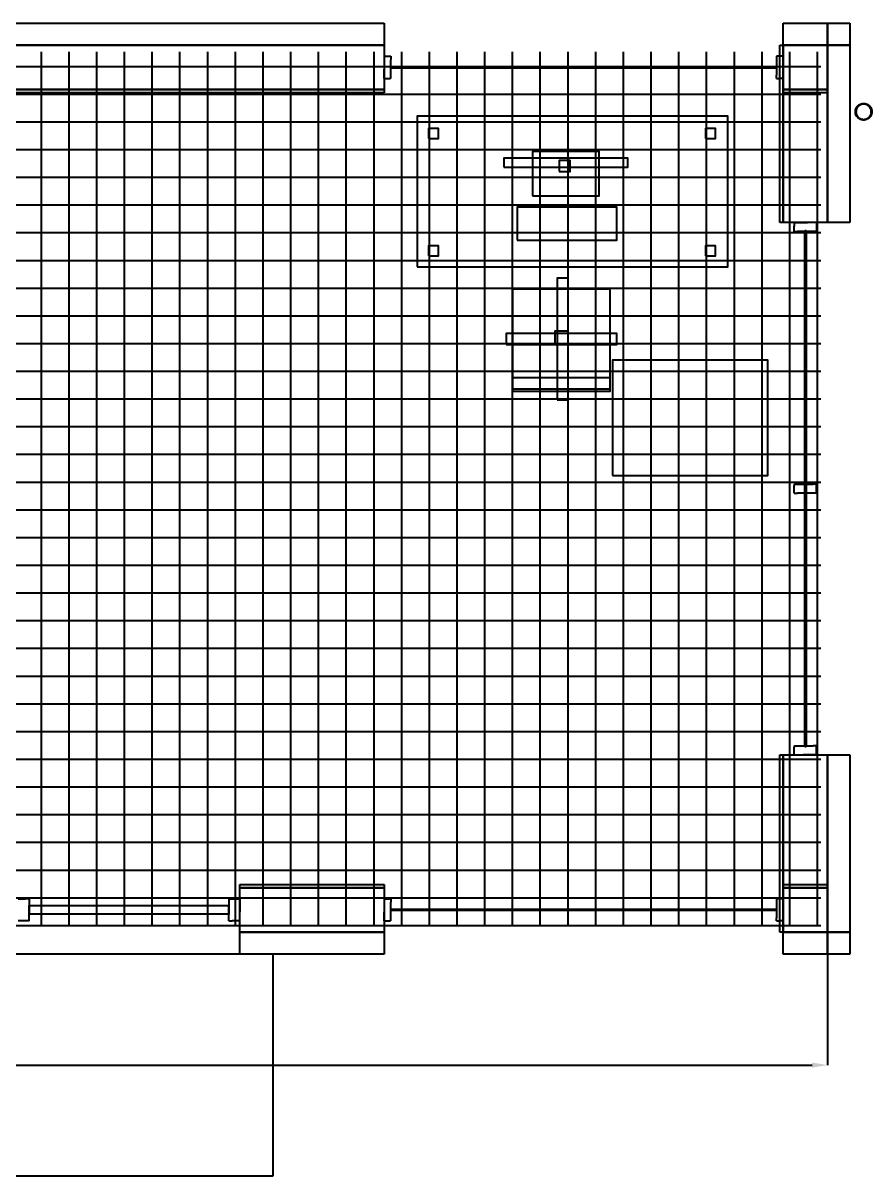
# Model space of a CAD drawing. Header units: millimetres. Extents: x -200 to 18900, y -1113 to 5614.
# Drawn here: x 15072 to 18900, y -1100 to 4100 of the extents above; entities that cross this region are included whole.
import ezdxf

# ---------------------------------------------------------------- set-up
doc = ezdxf.new("R2010")
doc.units = ezdxf.units.MM
for name, color, linetype in [('BUILDING', 8, 'Continuous'), ('DIM', 7, 'Continuous'), ('REBAR', 1, 'Continuous')]:
    doc.layers.add(name, color=color, linetype=linetype)
doc.styles.add('KOREAN', font='malgun.ttf')
doc.dimstyles.get("Standard").update_dxf_attribs({"dimtxt": 2.5, "dimasz": 2.5, "dimexe": 1.25, "dimexo": 0.625, "dimtad": 1, "dimcen": 2.5, "dimazin": 3, "dimtfac": 1, "dimtmove": 0, "dimatfit": 3})

# ---------------------------------------------------------------- blocks, each defined once
blk = doc.blocks.new('_CLOSEDFILLED')
at = {"color": 0, "linetype": 'BYBLOCK'}
blk.add_solid([(-1, 0.164), (0, 0), (-1, -0.164)], dxfattribs=at)
blk = doc.blocks.new('*D2')
for p, q in [((10500, 0), (10500, -600)), ((18700, 0), (18700, -600)), ((10570, -600), (18630, -600))]:
    blk.add_line(p, q)
at = {"layer": 'Defpoints'}
for p in [(10500, 0), (18700, 0), (10500, -600)]:
    blk.add_point(p, dxfattribs=at)
at = {"layer": 'DIM', "xscale": 70, "yscale": 70, "rotation": 180}
blk.add_blockref('_CLOSEDFILLED', (10500, -600), dxfattribs=at)
at = {"layer": 'DIM', "xscale": 70, "yscale": 70}
blk.add_blockref('_CLOSEDFILLED', (18700, -600), dxfattribs=at)
at = {"style": 'KOREAN'}
blk.add_text('8200', height=100, dxfattribs=at).set_placement((14480, -514.375))

msp = doc.modelspace()

# ---------------------------------------------------------------- linework, layer by layer
at = {"layer": 'BUILDING'}
for p, q in [((14150, 4100), (15386.364, 4100)), ((15386.364, 4100), (16700, 4100)), ((16700, 4100), (16700, 4051.515)), ((18500, 4100), (18596.97, 4100)), ((18500, 4048.485), (18500, 4100)), ((18596.97, 4100), (18700, 4100)), ((18700, 4100), (18700, 4051.515)), ((18700, 4100), (18748.485, 4100)), ((18700, 4048.485), (18700, 4100)), ((18748.485, 4100), (18800, 4100)), ((18800, 4100), (18800, 4051.515)), ((16700, 4051.515), (16700, 4000)), ((18500, 4000), (18500, 4048.485)), ((18700, 4051.515), (18700, 4000)), ((18700, 4000), (18700, 4048.485)), ((18800, 4051.515), (18800, 4000)), ((14150, 4000), (15404.098, 4000)), ((15463.636, 4000), (14150, 4000)), ((15404.098, 4000), (16700, 4000)), ((16700, 4000), (15463.636, 4000)), ((16700, 4000), (16700, 3901.639)), ((18485, 4000), (18492.263, 4000)), ((18485, 3587.354), (18485, 4000)), ((18492.263, 4000), (18500, 4000)), ((18500, 4000), (18598.361, 4000)), ((18500, 3898.361), (18500, 4000)), ((18500, 4000), (18598.361, 4000)), ((18500, 3593.443), (18500, 4000)), ((18603.03, 4000), (18500, 4000)), ((18500, 4000), (18500, 3612.646)), ((18598.361, 4000), (18700, 4000)), ((18598.361, 4000), (18700, 4000)), ((18700, 4000), (18603.03, 4000)), ((18700, 4000), (18700, 3901.639)), ((18700, 4000), (18700, 3606.557)), ((18700, 4000), (18748.485, 4000)), ((18700, 3587.879), (18700, 4000)), ((18751.515, 4000), (18700, 4000)), ((18748.485, 4000), (18800, 4000)), ((18800, 4000), (18751.515, 4000)), ((18800, 4000), (18800, 3612.121)), ((16700, 3950), (16725.714, 3950)), ((16700, 3950), (16700, 3890)), ((16700, 3901.639), (16700, 3800)), ((16725.714, 3950), (16730, 3950)), ((16730, 3950), (16730, 3935.294)), ((16730, 3850), (16730, 3935.294)), ((16735, 3903), (17418.532, 3903)), ((16735, 3899.371), (16735, 3903)), ((17418.532, 3903), (18465, 3903)), ((18465, 3903), (18465, 3900.629)), ((18465, 3900.629), (18465, 3897)), ((18487.755, 3950), (18470, 3950)), ((18470, 3950), (18470, 3864.706)), ((18500, 3950), (18487.755, 3950)), ((18500, 3950), (18500, 3910)), ((18500, 3850), (18500, 3910)), ((18700, 3901.639), (18700, 3800)), ((16700, 3850), (16700, 3890)), ((16700, 3850), (16725.714, 3850)), ((16730, 3850), (16725.714, 3850)), ((16735, 3897), (16735, 3899.371)), ((17781.469, 3897), (16735, 3897)), ((18465, 3897), (17781.469, 3897)), ((18470, 3850), (18470, 3864.706)), ((18470, 3850), (18487.755, 3850)), ((18500, 3850), (18487.755, 3850)), ((18500, 3800), (18500, 3898.361)), ((15445.902, 3800), (14150, 3800)), ((14150, 3800), (15384.692, 3800)), ((15384.692, 3800), (16700, 3800)), ((16700, 3800), (15445.902, 3800)), ((16700, 3800), (16700, 3792.737)), ((18601.639, 3800), (18500, 3800)), ((18500, 3800), (18596.839, 3800)), ((18500, 3792.263), (18500, 3800)), ((18596.839, 3800), (18700, 3800)), ((18700, 3800), (18601.639, 3800)), ((18700, 3800), (18700, 3792.737)), ((15465.308, 3785), (14150, 3785)), ((16700, 3785), (15465.308, 3785)), ((16700, 3792.737), (16700, 3785)), ((18500, 3785), (18500, 3792.263)), ((18603.161, 3785), (18500, 3785)), ((18700, 3785), (18603.161, 3785)), ((18700, 3792.737), (18700, 3785)), ((18825, 3700), (18825.156, 3702.373)), ((18825.165, 3697.479), (18825, 3700)), ((18825.156, 3702.373), (18825.321, 3704.895)), ((18825.321, 3695.105), (18825.165, 3697.479)), ((18825.321, 3704.895), (18825.785, 3707.227)), ((18825.814, 3692.627), (18825.321, 3695.105)), ((18825.785, 3707.227), (18826.278, 3709.706)), ((18826.278, 3690.294), (18825.814, 3692.627)), ((18826.278, 3709.706), (18827.042, 3711.958)), ((18827.042, 3711.958), (18827.854, 3714.351)), ((18827.854, 3714.351), (18828.906, 3716.484)), ((18828.152, 3702.32), (18828, 3700)), ((18828, 3700), (18828.143, 3697.817)), ((18828.143, 3697.817), (18828.295, 3695.497)), ((18828.295, 3704.503), (18828.152, 3702.32)), ((18828.749, 3706.783), (18828.295, 3704.503)), ((18828.295, 3695.497), (18828.722, 3693.351)), ((18828.722, 3693.351), (18829.176, 3691.071)), ((18829.176, 3708.929), (18828.749, 3706.783)), ((18828.906, 3716.484), (18830.024, 3718.75)), ((18829.923, 3711.131), (18829.176, 3708.929)), ((18830.626, 3713.202), (18829.923, 3711.131)), ((18830.024, 3718.75), (18831.345, 3720.728)), ((18831.655, 3715.288), (18830.626, 3713.202)), ((18831.345, 3720.728), (18832.749, 3722.829)), ((18832.623, 3717.25), (18831.655, 3715.288)), ((18833.914, 3719.183), (18832.623, 3717.25)), ((18832.749, 3722.829), (18834.317, 3724.617)), ((18835.13, 3721.002), (18833.914, 3719.183)), ((18834.317, 3724.617), (18835.983, 3726.516)), ((18836.663, 3722.75), (18835.13, 3721.002)), ((18835.983, 3726.516), (18837.771, 3728.085)), ((18838.105, 3724.395), (18836.663, 3722.75)), ((18837.771, 3728.085), (18839.671, 3729.751)), ((18839.853, 3725.928), (18838.105, 3724.395)), ((18839.671, 3729.751), (18841.649, 3731.072)), ((18841.497, 3727.371), (18839.853, 3725.928)), ((18843.431, 3728.662), (18841.497, 3727.371)), ((18841.649, 3731.072), (18843.75, 3732.476)), ((18845.25, 3729.878), (18843.431, 3728.662)), ((18843.75, 3732.476), (18845.883, 3733.528)), ((18847.335, 3730.906), (18845.25, 3729.878)), ((18845.883, 3733.528), (18848.149, 3734.645)), ((18849.298, 3731.874), (18847.335, 3730.906)), ((18848.149, 3734.645), (18850.402, 3735.41)), ((18851.499, 3732.621), (18849.298, 3731.874)), ((18850.402, 3735.41), (18852.795, 3736.222)), ((18853.571, 3733.325), (18851.499, 3732.621)), ((18852.795, 3736.222), (18855.127, 3736.686)), ((18855.851, 3733.778), (18853.571, 3733.325)), ((18855.127, 3736.686), (18857.605, 3737.179)), ((18857.997, 3734.205), (18855.851, 3733.778)), ((18857.605, 3737.179), (18859.978, 3737.335)), ((18860.317, 3734.357), (18857.997, 3734.205)), ((18859.978, 3737.335), (18862.5, 3737.5)), ((18862.5, 3734.5), (18860.317, 3734.357)), ((18862.5, 3737.5), (18864.873, 3737.344)), ((18864.82, 3734.348), (18862.5, 3734.5)), ((18867.003, 3734.205), (18864.82, 3734.348)), ((18864.873, 3737.344), (18867.394, 3737.179)), ((18869.284, 3733.751), (18867.003, 3734.205)), ((18867.394, 3737.179), (18869.727, 3736.715)), ((18871.429, 3733.325), (18869.284, 3733.751)), ((18869.727, 3736.715), (18872.206, 3736.222)), ((18873.631, 3732.577), (18871.429, 3733.325)), ((18872.206, 3736.222), (18874.458, 3735.458)), ((18875.703, 3731.874), (18873.631, 3732.577)), ((18874.458, 3735.458), (18876.851, 3734.645)), ((18877.788, 3730.846), (18875.703, 3731.874)), ((18876.851, 3734.645), (18878.984, 3733.594)), ((18879.75, 3729.878), (18877.788, 3730.846)), ((18878.984, 3733.594), (18881.25, 3732.476)), ((18881.683, 3728.586), (18879.75, 3729.878)), ((18881.25, 3732.476), (18883.228, 3731.155)), ((18883.502, 3727.371), (18881.683, 3728.586)), ((18883.228, 3731.155), (18885.328, 3729.751)), ((18885.25, 3725.838), (18883.502, 3727.371)), ((18886.895, 3724.395), (18885.25, 3725.838)), ((18885.328, 3729.751), (18887.116, 3728.183)), ((18888.428, 3722.647), (18886.895, 3724.395)), ((18887.116, 3728.183), (18889.016, 3726.516)), ((18889.871, 3721.002), (18888.428, 3722.647)), ((18889.016, 3726.516), (18890.585, 3724.728)), ((18891.162, 3719.069), (18889.871, 3721.002)), ((18890.585, 3724.728), (18892.251, 3722.829)), ((18892.378, 3717.25), (18891.162, 3719.069)), ((18892.251, 3722.829), (18893.572, 3720.851)), ((18893.406, 3715.165), (18892.378, 3717.25)), ((18894.374, 3713.202), (18893.406, 3715.165)), ((18893.572, 3720.851), (18894.976, 3718.75)), ((18895.121, 3711.001), (18894.374, 3713.202)), ((18894.976, 3718.75), (18896.028, 3716.617)), ((18895.824, 3708.929), (18895.121, 3711.001)), ((18896.278, 3706.649), (18895.824, 3708.929)), ((18895.824, 3691.071), (18896.251, 3693.217)), ((18896.028, 3716.617), (18897.145, 3714.351)), ((18896.251, 3693.217), (18896.705, 3695.497)), ((18896.705, 3704.503), (18896.278, 3706.649)), ((18896.857, 3702.183), (18896.705, 3704.503)), ((18896.705, 3695.497), (18896.848, 3697.68)), ((18896.848, 3697.68), (18897, 3700)), ((18897, 3700), (18896.857, 3702.183)), ((18897.145, 3714.351), (18897.91, 3712.099)), ((18897.91, 3712.099), (18898.723, 3709.706)), ((18898.723, 3709.706), (18899.186, 3707.373)), ((18899.215, 3692.773), (18898.723, 3690.294)), ((18899.186, 3707.373), (18899.679, 3704.895)), ((18899.679, 3695.105), (18899.215, 3692.773)), ((18899.679, 3704.895), (18899.835, 3702.522)), ((18899.844, 3697.627), (18899.679, 3695.105)), ((18899.835, 3702.522), (18900, 3700)), ((18900, 3700), (18899.844, 3697.627)), ((18827.09, 3687.901), (18826.278, 3690.294)), ((18827.854, 3685.649), (18827.09, 3687.901)), ((18828.972, 3683.383), (18827.854, 3685.649)), ((18830.024, 3681.25), (18828.972, 3683.383)), ((18829.176, 3691.071), (18829.879, 3688.999)), ((18829.879, 3688.999), (18830.626, 3686.797)), ((18831.428, 3679.149), (18830.024, 3681.25)), ((18830.626, 3686.797), (18831.594, 3684.835)), ((18832.749, 3677.171), (18831.428, 3679.149)), ((18831.594, 3684.835), (18832.623, 3682.75)), ((18832.623, 3682.75), (18833.838, 3680.931)), ((18834.415, 3675.272), (18832.749, 3677.171)), ((18833.838, 3680.931), (18835.13, 3678.998)), ((18835.983, 3673.484), (18834.415, 3675.272)), ((18835.13, 3678.998), (18836.572, 3677.353)), ((18837.883, 3671.817), (18835.983, 3673.484)), ((18836.572, 3677.353), (18838.105, 3675.605)), ((18839.671, 3670.249), (18837.883, 3671.817)), ((18838.105, 3675.605), (18839.75, 3674.162)), ((18841.772, 3668.845), (18839.671, 3670.249)), ((18839.75, 3674.162), (18841.497, 3672.629)), ((18841.497, 3672.629), (18843.317, 3671.414)), ((18843.75, 3667.524), (18841.772, 3668.845)), ((18843.317, 3671.414), (18845.25, 3670.122)), ((18846.016, 3666.406), (18843.75, 3667.524)), ((18845.25, 3670.122), (18847.213, 3669.154)), ((18848.149, 3665.354), (18846.016, 3666.406)), ((18847.213, 3669.154), (18849.298, 3668.126)), ((18850.542, 3664.542), (18848.149, 3665.354)), ((18849.298, 3668.126), (18851.369, 3667.423)), ((18852.795, 3663.778), (18850.542, 3664.542)), ((18851.369, 3667.423), (18853.571, 3666.676)), ((18855.273, 3663.285), (18852.795, 3663.778)), ((18853.571, 3666.676), (18855.717, 3666.249)), ((18857.605, 3662.821), (18855.273, 3663.285)), ((18855.717, 3666.249), (18857.997, 3665.795)), ((18860.127, 3662.655), (18857.605, 3662.821)), ((18857.997, 3665.795), (18860.18, 3665.652)), ((18862.5, 3662.5), (18860.127, 3662.655)), ((18860.18, 3665.652), (18862.5, 3665.5)), ((18862.5, 3665.5), (18864.684, 3665.643)), ((18865.021, 3662.665), (18862.5, 3662.5)), ((18864.684, 3665.643), (18867.003, 3665.795)), ((18867.394, 3662.821), (18865.021, 3662.665)), ((18867.003, 3665.795), (18869.149, 3666.222)), ((18869.873, 3663.314), (18867.394, 3662.821)), ((18869.149, 3666.222), (18871.429, 3666.676)), ((18872.206, 3663.778), (18869.873, 3663.314)), ((18871.429, 3666.676), (18873.501, 3667.379)), ((18874.599, 3664.59), (18872.206, 3663.778)), ((18873.501, 3667.379), (18875.703, 3668.126)), ((18876.851, 3665.354), (18874.599, 3664.59)), ((18875.703, 3668.126), (18877.665, 3669.094)), ((18879.117, 3666.472), (18876.851, 3665.354)), ((18877.665, 3669.094), (18879.75, 3670.122)), ((18881.25, 3667.524), (18879.117, 3666.472)), ((18879.75, 3670.122), (18881.569, 3671.338)), ((18883.351, 3668.928), (18881.25, 3667.524)), ((18881.569, 3671.338), (18883.502, 3672.629)), ((18885.328, 3670.249), (18883.351, 3668.928)), ((18883.502, 3672.629), (18885.147, 3674.072)), ((18885.147, 3674.072), (18886.895, 3675.605)), ((18887.228, 3671.915), (18885.328, 3670.249)), ((18886.895, 3675.605), (18888.338, 3677.25)), ((18889.016, 3673.484), (18887.228, 3671.915)), ((18888.338, 3677.25), (18889.871, 3678.998)), ((18890.683, 3675.383), (18889.016, 3673.484)), ((18889.871, 3678.998), (18891.086, 3680.817)), ((18892.251, 3677.171), (18890.683, 3675.383)), ((18891.086, 3680.817), (18892.378, 3682.75)), ((18893.655, 3679.273), (18892.251, 3677.171)), ((18892.378, 3682.75), (18893.346, 3684.712)), ((18893.346, 3684.712), (18894.374, 3686.797)), ((18894.976, 3681.25), (18893.655, 3679.273)), ((18894.374, 3686.797), (18895.077, 3688.869)), ((18896.093, 3683.516), (18894.976, 3681.25)), ((18895.077, 3688.869), (18895.824, 3691.071)), ((18897.145, 3685.649), (18896.093, 3683.516)), ((18897.958, 3688.042), (18897.145, 3685.649)), ((18898.723, 3690.294), (18897.958, 3688.042)), ((18500, 3612.646), (18500, 3200)), ((18500, 3200), (18500, 3593.443)), ((18700, 3606.557), (18700, 3200)), ((18800, 3612.121), (18800, 3200)), ((18485, 3200), (18485, 3587.354)), ((18700, 3200), (18700, 3587.879)), ((18492.737, 3200), (18485, 3200)), ((18500, 3200), (18492.737, 3200)), ((18601.639, 3200), (18500, 3200)), ((18550, 3200), (18550, 3183.562)), ((18550, 3200), (18610, 3200)), ((18550, 3160), (18550, 3183.562)), ((18700, 3200), (18601.639, 3200)), ((18650, 3200), (18610, 3200)), ((18650, 3200), (18650, 3183.562)), ((18650, 3183.562), (18650, 3160)), ((18751.515, 3200), (18700, 3200)), ((18800, 3200), (18751.515, 3200)), ((18550, 3160), (18564.852, 3160)), ((18650, 3160), (18564.852, 3160)), ((18597, 3165), (18599.371, 3165)), ((18597, 1755.594), (18597, 3165)), ((18599.371, 3165), (18603, 3165)), ((18603, 3165), (18603, 2244.406)), ((18603, 2244.406), (18603, 835)), ((18550, 2020.099), (18550, 2014.158)), ((18550, 2020.099), (18635.148, 2020.099)), ((18550, 1980.099), (18550, 2014.158)), ((18550, 1980.099), (18564.852, 1980.099)), ((18650, 1980.099), (18564.852, 1980.099)), ((18650, 2020.099), (18635.148, 2020.099)), ((18650, 2014.158), (18650, 2020.099)), ((18650, 1980.099), (18650, 2014.158)), ((18597, 835), (18597, 1755.594)), ((18550, 840), (18550, 834.286)), ((18550, 840), (18635.148, 840)), ((18550, 800), (18550, 834.286)), ((18600.629, 835), (18597, 835)), ((18603, 835), (18600.629, 835)), ((18650, 840), (18635.148, 840)), ((18650, 834.286), (18650, 840)), ((18650, 800), (18650, 834.286)), ((18485, 800), (18492.263, 800)), ((18485, 387.354), (18485, 800)), ((18492.263, 800), (18500, 800)), ((18500, 800), (18598.361, 800)), ((18500, 393.443), (18500, 800)), ((18500, 800), (18500, 412.646)), ((18550, 800), (18590, 800)), ((18650, 800), (18590, 800)), ((18598.361, 800), (18700, 800)), ((18700, 800), (18700, 406.557)), ((18700, 800), (18748.485, 800)), ((18700, 387.879), (18700, 800)), ((18748.485, 800), (18800, 800)), ((18800, 800), (18800, 412.121)), ((18485, 0), (18485, 387.354)), ((18500, 412.646), (18500, 0)), ((18500, 0), (18500, 393.443)), ((18700, 406.557), (18700, 0)), ((18700, 0), (18700, 387.879)), ((18800, 412.121), (18800, 0)), ((16050, 215), (16364.725, 215)), ((16050, 207.263), (16050, 215)), ((16364.725, 215), (16700, 215)), ((16700, 215), (16700, 207.737)), ((18500, 215), (18596.839, 215)), ((18500, 207.263), (18500, 215)), ((18596.839, 215), (18700, 215)), ((18700, 215), (18700, 207.737)), ((16050, 200), (16050, 207.263)), ((16050, 200), (16369.672, 200)), ((16050, 98.361), (16050, 200)), ((16385.275, 200), (16050, 200)), ((16369.672, 200), (16700, 200)), ((16700, 200), (16385.275, 200)), ((16700, 207.737), (16700, 200)), ((16700, 200), (16700, 101.639)), ((18500, 200), (18500, 207.263)), ((18500, 200), (18598.361, 200)), ((18500, 98.361), (18500, 200)), ((18603.161, 200), (18500, 200)), ((18598.361, 200), (18700, 200)), ((18700, 200), (18603.161, 200)), ((18700, 207.737), (18700, 200)), ((18700, 200), (18700, 101.639)), ((15050, 150), (15079.694, 150)), ((15083.837, 150), (15079.694, 150)), ((15083.837, 150), (15084.643, 150)), ((15100, 150), (15084.643, 150)), ((15100, 150), (15100, 81.463)), ((15100, 120), (15716.829, 120)), ((15100, 107.415), (15100, 120)), ((15100, 80), (15100, 107.415)), ((15716.829, 120), (16000, 120)), ((16000, 150), (16015.357, 150)), ((16000, 150), (16000, 118.537)), ((16000, 120), (16000, 92.585)), ((16000, 50), (16000, 118.537)), ((16015.357, 150), (16050, 150)), ((16050, 150), (16050, 91.8)), ((16700, 150), (16725.714, 150)), ((16700, 150), (16700, 90)), ((16725.714, 150), (16730, 150)), ((16730, 150), (16730, 135.294)), ((16730, 50), (16730, 135.294)), ((18487.755, 150), (18470, 150)), ((18470, 150), (18470, 64.706)), ((18500, 150), (18487.755, 150)), ((18500, 150), (18500, 110)), ((18500, 50), (18500, 110)), ((15100, 50), (15100, 81.463)), ((15383.171, 80), (15100, 80)), ((16000, 80), (15383.171, 80)), ((16000, 92.585), (16000, 80)), ((16050, 0), (16050, 98.361)), ((16050, 50), (16050, 91.8)), ((16700, 101.639), (16700, 0)), ((16700, 50), (16700, 90)), ((16735, 103), (17418.532, 103)), ((16735, 99.371), (16735, 103)), ((16735, 97), (16735, 99.371)), ((17781.469, 97), (16735, 97)), ((17418.532, 103), (18465, 103)), ((18465, 97), (17781.469, 97)), ((18465, 103), (18465, 100.629)), ((18465, 100.629), (18465, 97)), ((18470, 50), (18470, 64.706)), ((18500, 0), (18500, 98.361)), ((18700, 101.639), (18700, 0)), ((15079.694, 50), (15050, 50)), ((15083.837, 50), (15079.694, 50)), ((15084.643, 50), (15083.837, 50)), ((15100, 50), (15084.643, 50)), ((16000, 50), (16015.357, 50)), ((16050, 50), (16015.357, 50)), ((16700, 50), (16725.714, 50)), ((16730, 50), (16725.714, 50)), ((18470, 50), (18487.755, 50)), ((18500, 50), (18487.755, 50)), ((16380.328, 0), (16050, 0)), ((16050, 0), (16365.152, 0)), ((16050, -51.515), (16050, 0)), ((16050, -100), (16050, -51.515)), ((16365.152, 0), (16700, 0)), ((16700, 0), (16380.328, 0)), ((16700, 0), (16700, -48.485)), ((16700, -48.485), (16700, -100)), ((18492.737, 0), (18485, 0)), ((18500, 0), (18492.737, 0)), ((18601.639, 0), (18500, 0)), ((18601.639, 0), (18500, 0)), ((18500, 0), (18596.97, 0)), ((18500, -51.515), (18500, 0)), ((18500, -100), (18500, -51.515)), ((18596.97, 0), (18700, 0)), ((18700, 0), (18601.639, 0)), ((18700, 0), (18601.639, 0)), ((18700, 0), (18700, -48.485)), ((18751.515, 0), (18700, 0)), ((18700, 0), (18748.485, 0)), ((18700, -51.515), (18700, 0)), ((18700, -48.485), (18700, -100)), ((18700, -100), (18700, -51.515)), ((18748.485, 0), (18800, 0)), ((18800, 0), (18751.515, 0)), ((18800, 0), (18800, -48.485)), ((18800, -48.485), (18800, -100)), ((16200, -100), (14900, -100)), ((16384.848, -100), (16050, -100)), ((16200, -1100), (16200, -100)), ((16700, -100), (16384.848, -100)), ((18603.03, -100), (18500, -100)), ((18700, -100), (18603.03, -100)), ((18751.515, -100), (18700, -100)), ((18800, -100), (18751.515, -100)), ((14900, -1100), (16200, -1100))]:
    msp.add_line(p, q, dxfattribs=at)
for points in [[(16850, 3000), (18250, 3000), (18250, 3680), (16850, 3680)], [(16900, 3580), (16945, 3580), (16945, 3625), (16900, 3625)], [(18150, 3580), (18195, 3580), (18195, 3625), (18150, 3625)], [(17240, 3450), (17800, 3450), (17800, 3490), (17240, 3490)], [(17370, 3320), (17670, 3320), (17670, 3520), (17370, 3520)], [(17490, 3430), (17540, 3430), (17540, 3480), (17490, 3480)], [(17300, 3120), (17750, 3120), (17750, 3270), (17300, 3270)], [(16900, 3050), (16945, 3050), (16945, 3095), (16900, 3095)], [(18150, 3050), (18195, 3050), (18195, 3095), (18150, 3095)], [(17480, 2400), (17530, 2400), (17530, 2950), (17480, 2950)], [(17280, 2450), (17720, 2450), (17720, 2900), (17280, 2900)], [(17470, 2650), (17530, 2650), (17530, 2710), (17470, 2710)], [(17250, 2650), (17750, 2650), (17750, 2700), (17250, 2700)], [(17730, 2060), (18430, 2060), (18430, 2580), (17730, 2580)], [(17280, 2440), (17720, 2440), (17720, 2500), (17280, 2500)]]:
    msp.add_lwpolyline(points, close=True, dxfattribs=at)
at = {"layer": 'REBAR'}
for p, q in [((15154.765, 29.765), (15154.765, 3970.235)), ((15154.765, 29.765), (15154.765, 3970.235)), ((15279.765, 29.765), (15279.765, 3970.235)), ((15279.765, 29.765), (15279.765, 3970.235)), ((15404.765, 29.765), (15404.765, 3970.235)), ((15404.765, 29.765), (15404.765, 3970.235)), ((15529.765, 29.765), (15529.765, 3970.235)), ((15529.765, 29.765), (15529.765, 3970.235)), ((15654.765, 29.765), (15654.765, 3970.235)), ((15654.765, 29.765), (15654.765, 3970.235)), ((15779.765, 29.765), (15779.765, 3970.235)), ((15779.765, 29.765), (15779.765, 3970.235)), ((15904.765, 29.765), (15904.765, 3970.235)), ((15904.765, 29.765), (15904.765, 3970.235)), ((16029.765, 29.765), (16029.765, 3970.235)), ((16029.765, 29.765), (16029.765, 3970.235)), ((16154.765, 29.765), (16154.765, 3970.235)), ((16154.765, 29.765), (16154.765, 3970.235)), ((16279.765, 29.765), (16279.765, 3970.235)), ((16279.765, 29.765), (16279.765, 3970.235)), ((16404.765, 29.765), (16404.765, 3970.235)), ((16404.765, 29.765), (16404.765, 3970.235)), ((16529.765, 29.765), (16529.765, 3970.235)), ((16529.765, 29.765), (16529.765, 3970.235)), ((16654.765, 29.765), (16654.765, 3970.235)), ((16654.765, 29.765), (16654.765, 3970.235)), ((16779.765, 29.765), (16779.765, 3970.235)), ((16779.765, 29.765), (16779.765, 3970.235)), ((16904.765, 29.765), (16904.765, 3970.235)), ((16904.765, 29.765), (16904.765, 3970.235)), ((17029.765, 29.765), (17029.765, 3970.235)), ((17029.765, 29.765), (17029.765, 3970.235)), ((17154.765, 29.765), (17154.765, 3970.235)), ((17154.765, 29.765), (17154.765, 3970.235)), ((17279.765, 29.765), (17279.765, 3970.235)), ((17279.765, 29.765), (17279.765, 3970.235)), ((17404.765, 29.765), (17404.765, 3970.235)), ((17404.765, 29.765), (17404.765, 3970.235)), ((17529.765, 29.765), (17529.765, 3970.235)), ((17529.765, 29.765), (17529.765, 3970.235)), ((17654.765, 29.765), (17654.765, 3970.235)), ((17654.765, 29.765), (17654.765, 3970.235)), ((17779.765, 29.765), (17779.765, 3970.235)), ((17779.765, 29.765), (17779.765, 3970.235)), ((17904.765, 29.765), (17904.765, 3970.235)), ((17904.765, 29.765), (17904.765, 3970.235)), ((18029.765, 29.765), (18029.765, 3970.235)), ((18029.765, 29.765), (18029.765, 3970.235)), ((18154.765, 29.765), (18154.765, 3970.235)), ((18154.765, 29.765), (18154.765, 3970.235)), ((18279.765, 29.765), (18279.765, 3970.235)), ((18279.765, 29.765), (18279.765, 3970.235)), ((18404.765, 29.765), (18404.765, 3970.235)), ((18404.765, 29.765), (18404.765, 3970.235)), ((18529.765, 29.765), (18529.765, 3970.235)), ((18529.765, 29.765), (18529.765, 3970.235)), ((18654.765, 29.765), (18654.765, 3970.235)), ((18654.765, 29.765), (18654.765, 3970.235)), ((10529.765, 3904.765), (18670.235, 3904.765)), ((10529.765, 3904.765), (18670.235, 3904.765)), ((10529.765, 3779.765), (18670.235, 3779.765)), ((10529.765, 3779.765), (18670.235, 3779.765)), ((10529.765, 3654.765), (18670.235, 3654.765)), ((10529.765, 3654.765), (18670.235, 3654.765)), ((10529.765, 3529.765), (18670.235, 3529.765)), ((10529.765, 3529.765), (18670.235, 3529.765)), ((10529.765, 3404.765), (18670.235, 3404.765)), ((10529.765, 3404.765), (18670.235, 3404.765)), ((10529.765, 3279.765), (18670.235, 3279.765)), ((10529.765, 3279.765), (18670.235, 3279.765)), ((10529.765, 3154.765), (18670.235, 3154.765)), ((10529.765, 3154.765), (18670.235, 3154.765)), ((10529.765, 3029.765), (18670.235, 3029.765)), ((10529.765, 3029.765), (18670.235, 3029.765)), ((10529.765, 2904.765), (18670.235, 2904.765)), ((10529.765, 2904.765), (18670.235, 2904.765)), ((10529.765, 2779.765), (18670.235, 2779.765)), ((10529.765, 2779.765), (18670.235, 2779.765)), ((10529.765, 2654.765), (18670.235, 2654.765)), ((10529.765, 2654.765), (18670.235, 2654.765)), ((11378.771, 2529.765), (18670.235, 2529.765)), ((11378.771, 2529.765), (18670.235, 2529.765)), ((11378.771, 2404.765), (18670.235, 2404.765)), ((11378.771, 2404.765), (18670.235, 2404.765)), ((11378.771, 2279.765), (18670.235, 2279.765)), ((11378.771, 2279.765), (18670.235, 2279.765)), ((11378.771, 2154.765), (18670.235, 2154.765)), ((11378.771, 2154.765), (18670.235, 2154.765)), ((11378.771, 2029.765), (18670.235, 2029.765)), ((11378.771, 2029.765), (18670.235, 2029.765)), ((10529.765, 1904.765), (18670.235, 1904.765)), ((10529.765, 1904.765), (18670.235, 1904.765)), ((10529.765, 1779.765), (18670.235, 1779.765)), ((10529.765, 1779.765), (18670.235, 1779.765)), ((10529.765, 1654.765), (18670.235, 1654.765)), ((10529.765, 1654.765), (18670.235, 1654.765)), ((10529.765, 1529.765), (18670.235, 1529.765)), ((10529.765, 1529.765), (18670.235, 1529.765)), ((10529.765, 1404.765), (18670.235, 1404.765)), ((10529.765, 1404.765), (18670.235, 1404.765)), ((10529.765, 1279.765), (18670.235, 1279.765)), ((10529.765, 1279.765), (18670.235, 1279.765)), ((10529.765, 1154.765), (18670.235, 1154.765)), ((10529.765, 1154.765), (18670.235, 1154.765)), ((10529.765, 1029.765), (18670.235, 1029.765)), ((10529.765, 1029.765), (18670.235, 1029.765)), ((10529.765, 904.765), (18670.235, 904.765)), ((10529.765, 904.765), (18670.235, 904.765)), ((10529.765, 779.765), (18670.235, 779.765)), ((10529.765, 779.765), (18670.235, 779.765)), ((10529.765, 654.765), (18670.235, 654.765)), ((10529.765, 654.765), (18670.235, 654.765)), ((10529.765, 529.765), (18670.235, 529.765)), ((10529.765, 529.765), (18670.235, 529.765)), ((10529.765, 404.765), (18670.235, 404.765)), ((10529.765, 404.765), (18670.235, 404.765)), ((10529.765, 279.765), (18670.235, 279.765)), ((10529.765, 279.765), (18670.235, 279.765)), ((10529.765, 154.765), (18670.235, 154.765)), ((10529.765, 154.765), (18670.235, 154.765)), ((10529.765, 29.765), (18670.235, 29.765)), ((10529.765, 29.765), (18670.235, 29.765))]:
    msp.add_line(p, q, dxfattribs=at)

# ---------------------------------------------------------------- dimensions: what is measured, and where the dimension line sits
at = {"layer": 'DIM'}
dim = msp.add_linear_dim(base=(10500, -600), p1=(10500, 0), p2=(18700, 0), dimstyle='Standard', override={"dimtxt": 100, "dimasz": 70, "dimtad": 1, "dimtxsty": 'KOREAN'}, dxfattribs=at)
dim.commit()
dim.dimension.update_dxf_attribs({"geometry": '*D2', "text_midpoint": (14600, -549.375)})

doc.saveas('drawing.dxf')
